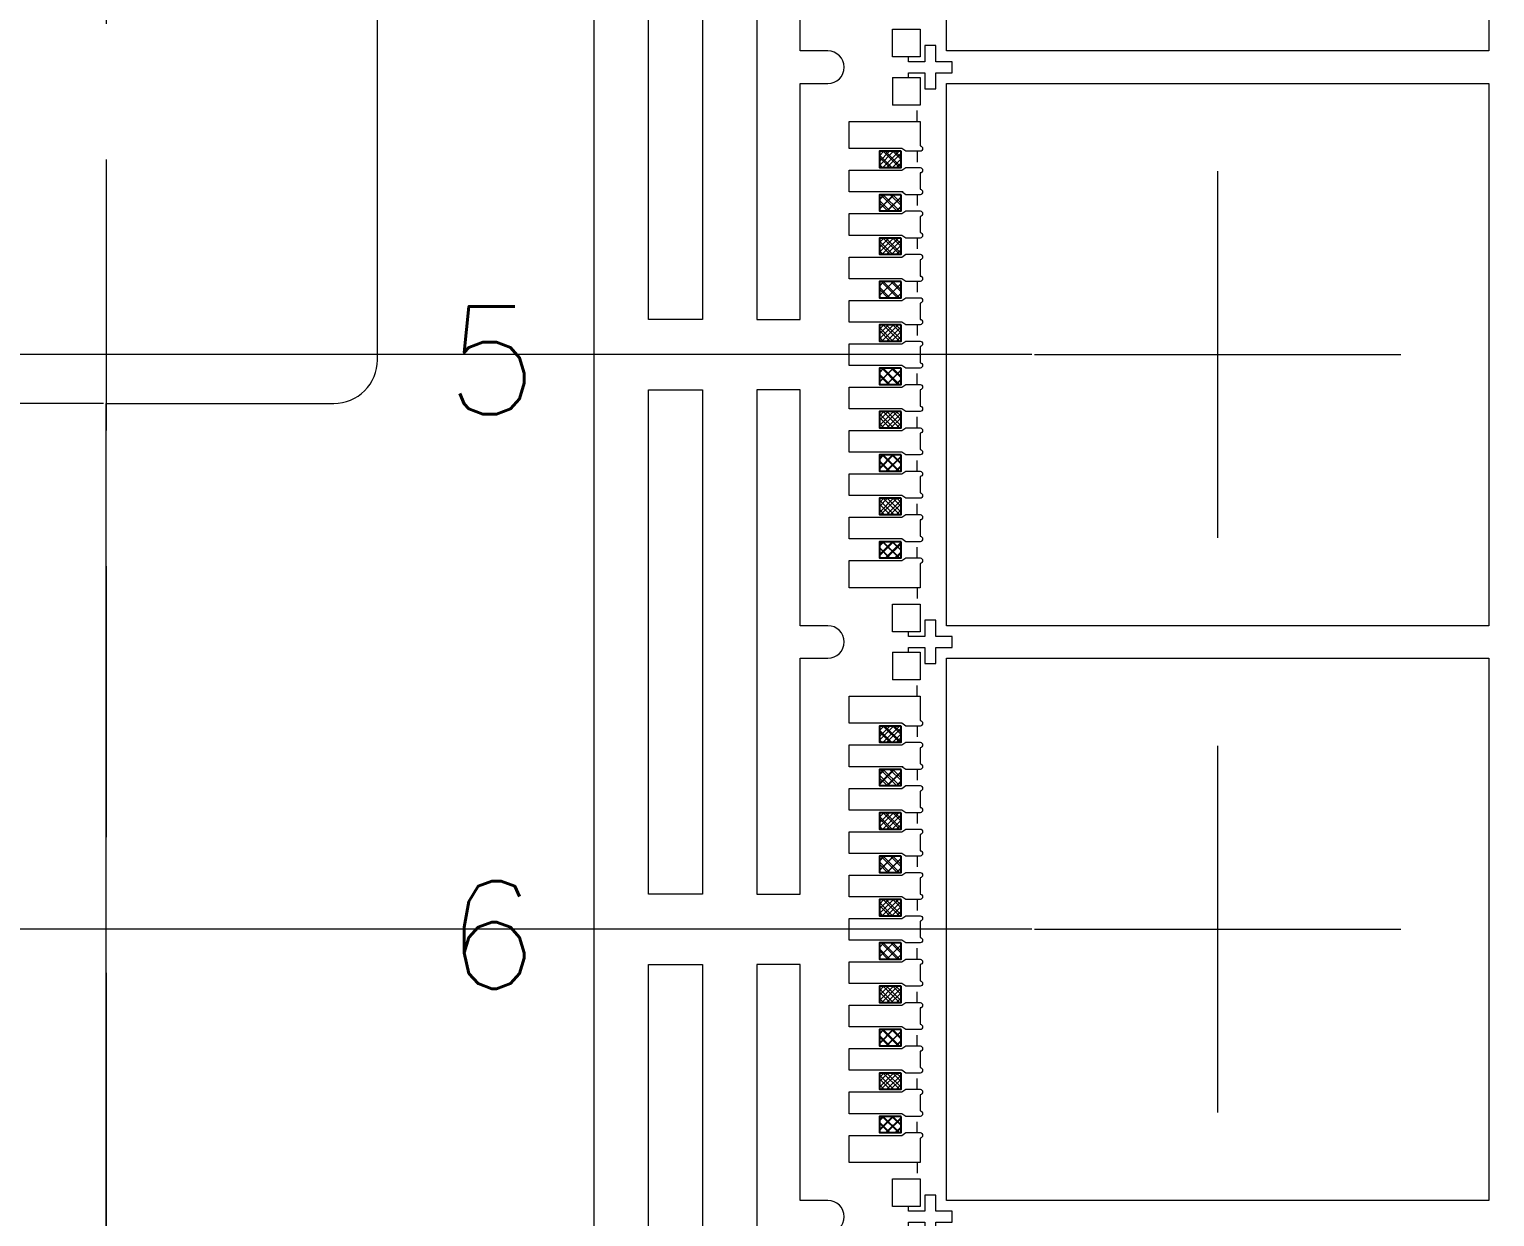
# Model space of a CAD drawing. Extents: x 360 to 479, y -156 to -9.
# Drawn here: x 382.3 to 395.82, y -53.97 to -43.02 of the extents above; entities that cross this region are included whole.
import ezdxf

# ---------------------------------------------------------------- set-up
doc = ezdxf.new("R2010")
doc.units = 0
doc.header["$LTSCALE"] = 5
doc.header["$MEASUREMENT"] = 0
doc.header["$PDMODE"] = 3
for name, pattern in [('CENTER', [2, 1.25, -0.25, 0.25, -0.25]), ('DASHED', [0.75, 0.5, -0.25]), ('HIDDEN', [0.375, 0.25, -0.125])]:
    doc.linetypes.add(name, pattern=pattern)
doc.layers.get('0').update_dxf_attribs({"linetype": 'CONTINUOUS'})
doc.layers.get('Defpoints').update_dxf_attribs({"linetype": 'CONTINUOUS'})
for name, color, linetype in [('1', 7, 'CONTINUOUS'), ('1D', 4, 'CONTINUOUS'), ('center', 1, 'CONTINUOUS'), ('ETCH', 4, 'CONTINUOUS'), ('PKG', 2, 'CONTINUOUS'), ('PLATING', 3, 'CONTINUOUS'), ('标注', 4, 'CONTINUOUS')]:
    doc.layers.add(name, color=color, linetype=linetype)
doc.layers.add('尺寸线层', color=3, linetype='CONTINUOUS', lineweight=18)
doc.layers.add('标注线', color=3, linetype='CONTINUOUS', lineweight=18)
doc.styles.add('SIMPLEX', font='SIMPLEX')
doc.styles.get("Standard").update_dxf_attribs({"font": 'romans.shx', "bigfont": 'bigfont.shx'})
doc.styles.add('宋体', font='SimSun.ttf')
doc.dimstyles.new('副本Standard', dxfattribs={"dimtxt": 0.05, "dimasz": 0.05, "dimexe": 0.07, "dimexo": 0.07, "dimgap": 0.07, "dimtad": 1, "dimzin": 1, "dimdsep": 46, "dimtxsty": 'SIMPLEX', "dimcen": 0.1, "dimclrd": 256, "dimclre": 256, "dimclrt": 256, "dimadec": 0, "dimazin": 0, "dimtfac": 1, "dimtofl": 0, "dimtmove": 0, "dimatfit": 0, "dimfxl": 1, "dimlwd": -1, "dimlwe": -1, "dimarcsym": 0})

# ---------------------------------------------------------------- blocks, each defined once
blk = doc.blocks.new('*D19')
at = {"layer": 'Defpoints', "color": 0, "transparency": 16777216}
for p in [(3204.821, -274.423), (3198.555, -303.961), (3208.874, -303.961)]:
    blk.add_point(p, dxfattribs=at)
at = {"layer": '标注', "lineweight": 0, "transparency": 16777216}
blk.add_line((3208.849, -303.961), (3198.555, -303.961), dxfattribs=at)
at = {"layer": '标注', "lineweight": 0, "transparency": 16777216, "insert": (3196.438, -303.961), "char_height": 1, "attachment_point": 5, "style": '宋体'}
blk.add_mtext('29.538', dxfattribs=at)
blk = doc.blocks.new('*D20')
at = {"layer": 'Defpoints', "color": 0, "transparency": 16777216}
for p in [(3204.821, -274.423), (3198.555, -309.261), (3208.874, -309.261)]:
    blk.add_point(p, dxfattribs=at)
at = {"layer": '标注', "lineweight": 0, "transparency": 16777216}
blk.add_line((3208.849, -309.261), (3198.555, -309.261), dxfattribs=at)
at = {"layer": '标注', "lineweight": 0, "transparency": 16777216, "insert": (3196.444, -309.261), "char_height": 1, "attachment_point": 5, "style": '宋体'}
blk.add_mtext('34.838', dxfattribs=at)
blk = doc.blocks.new('*D21')
at = {"layer": 'Defpoints', "color": 0, "transparency": 16777216}
for p in [(3204.821, -274.423), (3198.555, -314.561), (3208.874, -314.561)]:
    blk.add_point(p, dxfattribs=at)
at = {"layer": '标注', "lineweight": 0, "transparency": 16777216}
blk.add_line((3208.849, -314.561), (3198.555, -314.561), dxfattribs=at)
at = {"layer": '标注', "lineweight": 0, "transparency": 16777216, "insert": (3196.427, -314.561), "char_height": 1, "attachment_point": 5, "style": '宋体'}
blk.add_mtext('40.138', dxfattribs=at)
blk = doc.blocks.new('*D22')
at = {"layer": 'Defpoints', "color": 0, "transparency": 16777216}
for p in [(3204.821, -274.423), (3198.555, -319.861), (3208.874, -319.861)]:
    blk.add_point(p, dxfattribs=at)
at = {"layer": '标注', "lineweight": 0, "transparency": 16777216}
blk.add_line((3208.849, -319.861), (3198.555, -319.861), dxfattribs=at)
at = {"layer": '标注', "lineweight": 0, "transparency": 16777216, "insert": (3196.427, -319.861), "char_height": 1, "attachment_point": 5, "style": '宋体'}
blk.add_mtext('45.438', dxfattribs=at)
blk = doc.blocks.new('*D23')
at = {"layer": 'Defpoints', "color": 0, "transparency": 16777216}
for p in [(3204.821, -274.423), (3198.555, -325.161), (3208.874, -325.161)]:
    blk.add_point(p, dxfattribs=at)
at = {"layer": '标注', "lineweight": 0, "transparency": 16777216}
blk.add_line((3208.849, -325.161), (3198.555, -325.161), dxfattribs=at)
at = {"layer": '标注', "lineweight": 0, "transparency": 16777216, "insert": (3196.444, -325.161), "char_height": 1, "attachment_point": 5, "style": '宋体'}
blk.add_mtext('50.738', dxfattribs=at)
blk = doc.blocks.new('*D24')
at = {"layer": 'Defpoints', "color": 0, "transparency": 16777216}
for p in [(3204.821, -274.423), (3198.555, -330.461), (3208.874, -330.461)]:
    blk.add_point(p, dxfattribs=at)
at = {"layer": '标注', "lineweight": 0, "transparency": 16777216}
blk.add_line((3208.849, -330.461), (3198.555, -330.461), dxfattribs=at)
at = {"layer": '标注', "lineweight": 0, "transparency": 16777216, "insert": (3196.444, -330.461), "char_height": 1, "attachment_point": 5, "style": '宋体'}
blk.add_mtext('56.038', dxfattribs=at)
blk = doc.blocks.new('*D25')
at = {"layer": 'Defpoints', "color": 0, "transparency": 16777216}
for p in [(3204.821, -274.423), (3198.555, -347.911), (3200.314, -347.911)]:
    blk.add_point(p, dxfattribs=at)
at = {"layer": '标注', "lineweight": 0, "transparency": 16777216}
blk.add_line((3200.289, -347.911), (3198.555, -347.911), dxfattribs=at)
at = {"layer": '标注', "lineweight": 0, "transparency": 16777216, "insert": (3192.137, -347.911), "char_height": 1, "attachment_point": 5, "style": '宋体'}
blk.add_mtext('73.488%%P0.300 TAPE', dxfattribs=at)
blk = doc.blocks.new('*D26')
at = {"layer": 'Defpoints', "color": 0, "transparency": 16777216}
for p in [(3204.821, -274.423), (3198.555, -350.911), (3201.314, -350.911)]:
    blk.add_point(p, dxfattribs=at)
at = {"layer": '标注', "lineweight": 0, "transparency": 16777216}
blk.add_line((3201.289, -350.911), (3198.555, -350.911), dxfattribs=at)
at = {"layer": '标注', "lineweight": 0, "transparency": 16777216, "insert": (3196.447, -350.911), "char_height": 1, "attachment_point": 5, "style": '宋体'}
blk.add_mtext('76.488', dxfattribs=at)
blk = doc.blocks.new('*D29')
at = {"layer": 'Defpoints', "color": 0, "transparency": 16777216}
for p in [(3204.821, -274.423), (3200.314, -304.411), (3195.805, -305.997)]:
    blk.add_point(p, dxfattribs=at)
at = {"layer": '标注', "lineweight": 0, "transparency": 16777216}
for p, q in [((3198.314, -304.411), (3197.805, -305.997)), ((3200.289, -304.411), (3198.314, -304.411)), ((3197.805, -305.997), (3195.805, -305.997))]:
    blk.add_line(p, q, dxfattribs=at)
at = {"layer": '标注', "lineweight": 0, "transparency": 16777216, "insert": (3193.687, -305.997), "char_height": 1, "attachment_point": 5, "style": '宋体'}
blk.add_mtext('29.988', dxfattribs=at)
blk = doc.blocks.new('*D30')
at = {"layer": 'Defpoints', "color": 0, "transparency": 16777216}
for p in [(3204.821, -274.423), (3195.792, -318.299), (3200.314, -319.411)]:
    blk.add_point(p, dxfattribs=at)
at = {"layer": '标注', "lineweight": 0, "transparency": 16777216}
for p, q in [((3197.792, -318.299), (3195.792, -318.299)), ((3198.314, -319.411), (3197.792, -318.299)), ((3200.289, -319.411), (3198.314, -319.411))]:
    blk.add_line(p, q, dxfattribs=at)
at = {"layer": '标注', "lineweight": 0, "transparency": 16777216, "insert": (3193.689, -318.299), "char_height": 1, "attachment_point": 5, "style": '宋体'}
blk.add_mtext('44.988', dxfattribs=at)
blk = doc.blocks.new('*D31')
at = {"layer": 'Defpoints', "color": 0, "transparency": 16777216}
for p in [(3204.821, -274.423), (3198.492, -339.411), (3200.314, -339.411)]:
    blk.add_point(p, dxfattribs=at)
at = {"layer": '标注', "lineweight": 0, "transparency": 16777216}
blk.add_line((3200.289, -339.411), (3198.492, -339.411), dxfattribs=at)
at = {"layer": '标注', "lineweight": 0, "transparency": 16777216, "insert": (3196.373, -339.411), "char_height": 1, "attachment_point": 5, "style": '宋体'}
blk.add_mtext('64.988', dxfattribs=at)
blk = doc.blocks.new('*D35')
at = {"layer": 'Defpoints', "color": 0, "transparency": 16777216}
for p in [(3239.564, -274.423), (3204.814, -346.911), (3206.996, -355.134)]:
    blk.add_point(p, dxfattribs=at)
at = {"layer": '标注', "lineweight": 0, "transparency": 16777216}
for p, q in [((3204.814, -346.936), (3204.814, -351.134)), ((3204.814, -351.134), (3206.996, -353.134)), ((3206.996, -353.134), (3206.996, -355.134))]:
    blk.add_line(p, q, dxfattribs=at)
at = {"layer": '标注', "lineweight": 0, "transparency": 16777216, "insert": (3206.996, -357.251), "char_height": 1, "attachment_point": 5, "rotation": 90, "style": '宋体'}
blk.add_mtext('34.750', dxfattribs=at)
blk = doc.blocks.new('*D36')
at = {"layer": 'Defpoints', "color": 0, "transparency": 16777216}
for p in [(3204.821, -274.423), (3198.555, -349.399), (3232.802, -349.399)]:
    blk.add_point(p, dxfattribs=at)
at = {"layer": '标注', "lineweight": 0, "transparency": 16777216}
blk.add_line((3232.777, -349.399), (3198.555, -349.399), dxfattribs=at)
at = {"layer": '标注', "lineweight": 0, "transparency": 16777216, "insert": (3196.441, -349.399), "char_height": 1, "attachment_point": 5, "style": '宋体'}
blk.add_mtext('74.976', dxfattribs=at)
blk = doc.blocks.new('*D37')
at = {"layer": 'Defpoints', "color": 0, "transparency": 16777216}
for p in [(3204.821, -274.423), (3198.555, -335.761), (3208.874, -335.761)]:
    blk.add_point(p, dxfattribs=at)
at = {"layer": '标注', "lineweight": 0, "transparency": 16777216}
blk.add_line((3208.849, -335.761), (3198.555, -335.761), dxfattribs=at)
at = {"layer": '标注', "lineweight": 0, "transparency": 16777216, "insert": (3196.436, -335.761), "char_height": 1, "attachment_point": 5, "style": '宋体'}
blk.add_mtext('61.338', dxfattribs=at)
blk = doc.blocks.new('*U41')
at = {"layer": '标注线'}
h = blk.add_hatch(dxfattribs=at)
h.set_pattern_fill('ANSI37', color=256, scale=0.5)
h.set_pattern_definition([(45, (-3340.25684, 269.03637), (-0.0441941738, 0.0441941738), []), (135, (-3340.25684, 269.03637), (-0.0441941738, -0.0441941738), [])])
h.paths.add_polyline_path([(0.075, 0.1), (-0.075, 0.1), (-0.075, -0.1), (0.075, -0.1)])
at = {"layer": 'PLATING'}
blk.add_lwpolyline([(0.075, 0.1), (0.075, -0.1), (-0.075, -0.1), (-0.075, 0.1)], close=True, dxfattribs=at)
blk = doc.blocks.new('*U42')
at = {"layer": 'ETCH', "color": 0, "linetype": 'ByBlock', "lineweight": -2}
for p in [(0, 0), (0.4, 0), (0.8, 0), (1.2, 0), (1.6, 0), (2, 0), (2.4, 0), (2.8, 0), (3.2, 0), (3.6, 0)]:
    blk.add_blockref('*U41', p, dxfattribs=at)

msp = doc.modelspace()

# ---------------------------------------------------------------- hatches: boundary and pattern name
at = {"layer": '标注线', "lineweight": 0}
h = msp.add_hatch(dxfattribs=at)
h.set_pattern_fill('ANSI37', color=256, scale=0.5, angle=90)
h.set_pattern_definition([(45, (659.279486, -3384.47924), (0.0441941738, -0.0441941738), []), (315, (659.279486, -3384.47924), (-0.0441941738, -0.0441941738), [])])
h.paths.add_polyline_path([(390.1431, -44.1474), (390.1431, -44.2974), (390.3431, -44.2974), (390.3431, -44.1474)])
h = msp.add_hatch(dxfattribs=at)
h.set_pattern_fill('ANSI37', color=256, scale=0.5, angle=90)
h.set_pattern_definition([(45, (659.279486, -3384.87924), (0.0441941738, -0.0441941738), []), (315, (659.279486, -3384.87924), (-0.0441941738, -0.0441941738), [])])
h.paths.add_polyline_path([(390.1431, -44.5474), (390.1431, -44.6974), (390.3431, -44.6974), (390.3431, -44.5474)])
h = msp.add_hatch(dxfattribs=at)
h.set_pattern_fill('ANSI37', color=256, scale=0.5, angle=90)
h.set_pattern_definition([(45, (659.279486, -3385.27924), (0.0441941738, -0.0441941738), []), (315, (659.279486, -3385.27924), (-0.0441941738, -0.0441941738), [])])
h.paths.add_polyline_path([(390.1431, -44.9474), (390.1431, -45.0974), (390.3431, -45.0974), (390.3431, -44.9474)])
h = msp.add_hatch(dxfattribs=at)
h.set_pattern_fill('ANSI37', color=256, scale=0.5, angle=90)
h.set_pattern_definition([(45, (659.279486, -3385.67924), (0.0441941738, -0.0441941738), []), (315, (659.279486, -3385.67924), (-0.0441941738, -0.0441941738), [])])
h.paths.add_polyline_path([(390.1431, -45.3474), (390.1431, -45.4974), (390.3431, -45.4974), (390.3431, -45.3474)])
h = msp.add_hatch(dxfattribs=at)
h.set_pattern_fill('ANSI37', color=256, scale=0.5, angle=90)
h.set_pattern_definition([(45, (659.279486, -3386.07924), (0.0441941738, -0.0441941738), []), (315, (659.279486, -3386.07924), (-0.0441941738, -0.0441941738), [])])
h.paths.add_polyline_path([(390.1431, -45.7474), (390.1431, -45.8974), (390.3431, -45.8974), (390.3431, -45.7474)])
h = msp.add_hatch(dxfattribs=at)
h.set_pattern_fill('ANSI37', color=256, scale=0.5, angle=90)
h.set_pattern_definition([(45, (659.279486, -3386.47924), (0.0441941738, -0.0441941738), []), (315, (659.279486, -3386.47924), (-0.0441941738, -0.0441941738), [])])
h.paths.add_polyline_path([(390.1431, -46.1474), (390.1431, -46.2974), (390.3431, -46.2974), (390.3431, -46.1474)])
h = msp.add_hatch(dxfattribs=at)
h.set_pattern_fill('ANSI37', color=256, scale=0.5, angle=90)
h.set_pattern_definition([(45, (659.279486, -3386.87924), (0.0441941738, -0.0441941738), []), (315, (659.279486, -3386.87924), (-0.0441941738, -0.0441941738), [])])
h.paths.add_polyline_path([(390.1431, -46.5474), (390.1431, -46.6974), (390.3431, -46.6974), (390.3431, -46.5474)])
h = msp.add_hatch(dxfattribs=at)
h.set_pattern_fill('ANSI37', color=256, scale=0.5, angle=90)
h.set_pattern_definition([(45, (659.279486, -3387.27924), (0.0441941738, -0.0441941738), []), (315, (659.279486, -3387.27924), (-0.0441941738, -0.0441941738), [])])
h.paths.add_polyline_path([(390.1431, -46.9474), (390.1431, -47.0974), (390.3431, -47.0974), (390.3431, -46.9474)])
h = msp.add_hatch(dxfattribs=at)
h.set_pattern_fill('ANSI37', color=256, scale=0.5, angle=90)
h.set_pattern_definition([(45, (659.279486, -3387.67924), (0.0441941738, -0.0441941738), []), (315, (659.279486, -3387.67924), (-0.0441941738, -0.0441941738), [])])
h.paths.add_polyline_path([(390.1431, -47.3474), (390.1431, -47.4974), (390.3431, -47.4974), (390.3431, -47.3474)])
h = msp.add_hatch(dxfattribs=at)
h.set_pattern_fill('ANSI37', color=256, scale=0.5, angle=90)
h.set_pattern_definition([(45, (659.279486, -3388.07924), (0.0441941738, -0.0441941738), []), (315, (659.279486, -3388.07924), (-0.0441941738, -0.0441941738), [])])
h.paths.add_polyline_path([(390.1431, -47.7474), (390.1431, -47.8974), (390.3431, -47.8974), (390.3431, -47.7474)])
h = msp.add_hatch(dxfattribs=at)
h.set_pattern_fill('ANSI37', color=256, scale=0.5, angle=90)
h.set_pattern_definition([(45, (659.279486, -3389.77924), (0.0441941738, -0.0441941738), []), (315, (659.279486, -3389.77924), (-0.0441941738, -0.0441941738), [])])
h.paths.add_polyline_path([(390.1431, -49.4474), (390.1431, -49.5974), (390.3431, -49.5974), (390.3431, -49.4474)])
h = msp.add_hatch(dxfattribs=at)
h.set_pattern_fill('ANSI37', color=256, scale=0.5, angle=90)
h.set_pattern_definition([(45, (659.279486, -3390.17924), (0.0441941738, -0.0441941738), []), (315, (659.279486, -3390.17924), (-0.0441941738, -0.0441941738), [])])
h.paths.add_polyline_path([(390.1431, -49.8474), (390.1431, -49.9974), (390.3431, -49.9974), (390.3431, -49.8474)])
h = msp.add_hatch(dxfattribs=at)
h.set_pattern_fill('ANSI37', color=256, scale=0.5, angle=90)
h.set_pattern_definition([(45, (659.279486, -3390.57924), (0.0441941738, -0.0441941738), []), (315, (659.279486, -3390.57924), (-0.0441941738, -0.0441941738), [])])
h.paths.add_polyline_path([(390.1431, -50.2474), (390.1431, -50.3974), (390.3431, -50.3974), (390.3431, -50.2474)])
h = msp.add_hatch(dxfattribs=at)
h.set_pattern_fill('ANSI37', color=256, scale=0.5, angle=90)
h.set_pattern_definition([(45, (659.279486, -3390.97924), (0.0441941738, -0.0441941738), []), (315, (659.279486, -3390.97924), (-0.0441941738, -0.0441941738), [])])
h.paths.add_polyline_path([(390.1431, -50.6474), (390.1431, -50.7974), (390.3431, -50.7974), (390.3431, -50.6474)])
h = msp.add_hatch(dxfattribs=at)
h.set_pattern_fill('ANSI37', color=256, scale=0.5, angle=90)
h.set_pattern_definition([(45, (659.279486, -3391.37924), (0.0441941738, -0.0441941738), []), (315, (659.279486, -3391.37924), (-0.0441941738, -0.0441941738), [])])
h.paths.add_polyline_path([(390.1431, -51.0474), (390.1431, -51.1974), (390.3431, -51.1974), (390.3431, -51.0474)])
h = msp.add_hatch(dxfattribs=at)
h.set_pattern_fill('ANSI37', color=256, scale=0.5, angle=90)
h.set_pattern_definition([(45, (659.279486, -3391.77924), (0.0441941738, -0.0441941738), []), (315, (659.279486, -3391.77924), (-0.0441941738, -0.0441941738), [])])
h.paths.add_polyline_path([(390.1431, -51.4474), (390.1431, -51.5974), (390.3431, -51.5974), (390.3431, -51.4474)])
h = msp.add_hatch(dxfattribs=at)
h.set_pattern_fill('ANSI37', color=256, scale=0.5, angle=90)
h.set_pattern_definition([(45, (659.279486, -3392.17924), (0.0441941738, -0.0441941738), []), (315, (659.279486, -3392.17924), (-0.0441941738, -0.0441941738), [])])
h.paths.add_polyline_path([(390.1431, -51.8474), (390.1431, -51.9974), (390.3431, -51.9974), (390.3431, -51.8474)])
h = msp.add_hatch(dxfattribs=at)
h.set_pattern_fill('ANSI37', color=256, scale=0.5, angle=90)
h.set_pattern_definition([(45, (659.279486, -3392.57924), (0.0441941738, -0.0441941738), []), (315, (659.279486, -3392.57924), (-0.0441941738, -0.0441941738), [])])
h.paths.add_polyline_path([(390.1431, -52.2474), (390.1431, -52.3974), (390.3431, -52.3974), (390.3431, -52.2474)])
h = msp.add_hatch(dxfattribs=at)
h.set_pattern_fill('ANSI37', color=256, scale=0.5, angle=90)
h.set_pattern_definition([(45, (659.279486, -3392.97924), (0.0441941738, -0.0441941738), []), (315, (659.279486, -3392.97924), (-0.0441941738, -0.0441941738), [])])
h.paths.add_polyline_path([(390.1431, -52.6474), (390.1431, -52.7974), (390.3431, -52.7974), (390.3431, -52.6474)])
h = msp.add_hatch(dxfattribs=at)
h.set_pattern_fill('ANSI37', color=256, scale=0.5, angle=90)
h.set_pattern_definition([(45, (659.279486, -3393.37924), (0.0441941738, -0.0441941738), []), (315, (659.279486, -3393.37924), (-0.0441941738, -0.0441941738), [])])
h.paths.add_polyline_path([(390.1431, -53.0474), (390.1431, -53.1974), (390.3431, -53.1974), (390.3431, -53.0474)])

# ---------------------------------------------------------------- linework, layer by layer
at = {"lineweight": 0}
for points in [[(388.0131, -41.0474), (388.5131, -41.0474), (388.5131, -45.6974), (388.0131, -45.6974)], [(388.0131, -46.3474), (388.5131, -46.3474), (388.5131, -50.9974), (388.0131, -50.9974)], [(388.0131, -51.6474), (388.5131, -51.6474), (388.5131, -56.2974), (388.0131, -56.2974)]]:
    msp.add_lwpolyline(points, close=True, dxfattribs=at)
for points in [[(389.6681, -43.5224, 1), (389.6681, -43.2224), (389.4131, -43.2224), (389.4131, -41.0474), (389.0131, -41.0474), (389.0131, -45.6974), (389.4131, -45.6974), (389.4131, -43.5224)], [(389.6681, -48.8224, 1), (389.6681, -48.5224), (389.4131, -48.5224), (389.4131, -46.3474), (389.0131, -46.3474), (389.0131, -50.9974), (389.4131, -50.9974), (389.4131, -48.8224)], [(389.6681, -54.1224, 1), (389.6681, -53.8224), (389.4131, -53.8224), (389.4131, -51.6474), (389.0131, -51.6474), (389.0131, -56.2974), (389.4131, -56.2974), (389.4131, -54.1224)]]:
    msp.add_lwpolyline(points, format="xyb", close=True, dxfattribs=at)
at = {"layer": '1', "linetype": 'Continuous', "lineweight": 0}
for p, q in [((390.2631, -43.2774), (390.2631, -43.0224)), ((390.2631, -43.4674), (390.2631, -43.7224)), ((390.2631, -48.5774), (390.2631, -48.3224)), ((390.2631, -48.7674), (390.2631, -49.0224)), ((390.2631, -53.8774), (390.2631, -53.6224))]:
    msp.add_line(p, q, dxfattribs=at)
at = {"layer": '1', "lineweight": 0}
msp.add_lwpolyline([(459.5131, -92.9724), (384.0131, -92.9724), (383.0131, -91.9724), (383.0131, -81.4724), (385.1131, -81.4724, 0.4142136), (385.5131, -81.0724), (385.5131, -61.8724, 0.4142136), (385.1131, -61.4724), (383.0131, -61.4724), (383.0131, -46.4724), (385.1131, -46.4724, 0.4142136), (385.5131, -46.0724), (385.5131, -26.8724, 0.4142136), (385.1131, -26.4724), (383.0131, -26.4724), (383.0131, -15.9724), (384.0131, -14.9724), (459.5131, -14.9724)], format="xyb", dxfattribs=at)
for points in [[(390.2631, -43.0224), (390.5181, -43.0224), (390.5181, -43.2774), (390.2631, -43.2774)], [(390.2631, -43.4674), (390.5181, -43.4674), (390.5181, -43.7224), (390.2631, -43.7224)], [(390.2631, -48.3224), (390.5181, -48.3224), (390.5181, -48.5774), (390.2631, -48.5774)], [(390.2631, -48.7674), (390.5181, -48.7674), (390.5181, -49.0224), (390.2631, -49.0224)], [(390.2631, -53.6224), (390.5181, -53.6224), (390.5181, -53.8774), (390.2631, -53.8774)]]:
    msp.add_lwpolyline(points, dxfattribs=at)
at = {"layer": '1', "linetype": 'Continuous', "lineweight": 0}
for points in [[(389.8631, -43.8724), (390.5181, -43.8724), (390.5181, -44.0975, -0.9266253), (390.5181, -44.1474), (390.3881, -44.1474), (390.3506, -44.1224), (389.8631, -44.1224)], [(389.8631, -44.7224), (390.3506, -44.7224), (390.3881, -44.6974), (390.5181, -44.6974, -0.9266253), (390.5181, -44.7473), (390.5181, -44.8975, -0.9266253), (390.5181, -44.9474), (390.3881, -44.9474), (390.3506, -44.9224), (389.8631, -44.9224)], [(389.8631, -45.1224), (390.3506, -45.1224), (390.3881, -45.0974), (390.5181, -45.0974, -0.9266253), (390.5181, -45.1473), (390.5181, -45.2975, -0.9266253), (390.5181, -45.3474), (390.3881, -45.3474), (390.3506, -45.3224), (389.8631, -45.3224)], [(389.8631, -45.5224), (390.3506, -45.5224), (390.3881, -45.4974), (390.5181, -45.4974, -0.9266253), (390.5181, -45.5473), (390.5181, -45.6975, -0.9266253), (390.5181, -45.7474), (390.3881, -45.7474), (390.3506, -45.7224), (389.8631, -45.7224)], [(389.8631, -45.9224), (390.3506, -45.9224), (390.3881, -45.8974), (390.5181, -45.8974, -0.9266253), (390.5181, -45.9473), (390.5181, -46.0975, -0.9266253), (390.5181, -46.1474), (390.3881, -46.1474), (390.3506, -46.1224), (389.8631, -46.1224)], [(389.8631, -46.7224), (390.3506, -46.7224), (390.3881, -46.6974), (390.5181, -46.6974, -0.9266253), (390.5181, -46.7473), (390.5181, -46.8975, -0.9266253), (390.5181, -46.9474), (390.3881, -46.9474), (390.3506, -46.9224), (389.8631, -46.9224)], [(389.8631, -47.1224), (390.3506, -47.1224), (390.3881, -47.0974), (390.5181, -47.0974, -0.9266253), (390.5181, -47.1473), (390.5181, -47.2975, -0.9266253), (390.5181, -47.3474), (390.3881, -47.3474), (390.3506, -47.3224), (389.8631, -47.3224), (389.8631, -47.1474)], [(390.3881, -47.4974), (390.5181, -47.4974, -0.9266253), (390.5181, -47.5473), (390.5181, -47.6975, -0.9266253), (390.5181, -47.7474), (390.3881, -47.7474), (390.3506, -47.7224), (389.8631, -47.7224), (389.8631, -47.5224), (390.3506, -47.5224)], [(389.8631, -48.1724), (389.8631, -47.9224), (390.3506, -47.9224), (390.3881, -47.8974), (390.5181, -47.8974, -0.9266253), (390.5181, -47.9473), (390.5181, -48.1724)], [(389.8631, -49.1724), (390.5181, -49.1724), (390.5181, -49.3975, -0.9266253), (390.5181, -49.4474), (390.3881, -49.4474), (390.3506, -49.4224), (389.8631, -49.4224)], [(389.8631, -50.0224), (390.3506, -50.0224), (390.3881, -49.9974), (390.5181, -49.9974, -0.9266253), (390.5181, -50.0473), (390.5181, -50.1975, -0.9266253), (390.5181, -50.2474), (390.3881, -50.2474), (390.3506, -50.2224), (389.8631, -50.2224)], [(389.8631, -50.4224), (390.3506, -50.4224), (390.3881, -50.3974), (390.5181, -50.3974, -0.9266253), (390.5181, -50.4473), (390.5181, -50.5975, -0.9266253), (390.5181, -50.6474), (390.3881, -50.6474), (390.3506, -50.6224), (389.8631, -50.6224)], [(389.8631, -50.8224), (390.3506, -50.8224), (390.3881, -50.7974), (390.5181, -50.7974, -0.9266253), (390.5181, -50.8473), (390.5181, -50.9975, -0.9266253), (390.5181, -51.0474), (390.3881, -51.0474), (390.3506, -51.0224), (389.8631, -51.0224)], [(389.8631, -51.2224), (390.3506, -51.2224), (390.3881, -51.1974), (390.5181, -51.1974, -0.9266253), (390.5181, -51.2473), (390.5181, -51.3975, -0.9266253), (390.5181, -51.4474), (390.3881, -51.4474), (390.3506, -51.4224), (389.8631, -51.4224)], [(389.8631, -52.0224), (390.3506, -52.0224), (390.3881, -51.9974), (390.5181, -51.9974, -0.9266253), (390.5181, -52.0473), (390.5181, -52.1975, -0.9266253), (390.5181, -52.2474), (390.3881, -52.2474), (390.3506, -52.2224), (389.8631, -52.2224)], [(389.8631, -52.4224), (390.3506, -52.4224), (390.3881, -52.3974), (390.5181, -52.3974, -0.9266253), (390.5181, -52.4473), (390.5181, -52.5975, -0.9266253), (390.5181, -52.6474), (390.3881, -52.6474), (390.3506, -52.6224), (389.8631, -52.6224), (389.8631, -52.4474)], [(390.3881, -52.7974), (390.5181, -52.7974, -0.9266253), (390.5181, -52.8473), (390.5181, -52.9975, -0.9266253), (390.5181, -53.0474), (390.3881, -53.0474), (390.3506, -53.0224), (389.8631, -53.0224), (389.8631, -52.8224), (390.3506, -52.8224)], [(389.8631, -53.4724), (389.8631, -53.2224), (390.3506, -53.2224), (390.3881, -53.1974), (390.5181, -53.1974, -0.9266253), (390.5181, -53.2473), (390.5181, -53.4724)]]:
    msp.add_lwpolyline(points, format="xyb", close=True, dxfattribs=at)
for points in [[(390.3631, -44.5224), (389.8631, -44.5224), (389.8631, -44.3224), (390.3506, -44.3224), (390.3881, -44.2974), (390.5181, -44.2974, -0.9266253), (390.5181, -44.3473), (390.5181, -44.4975, -0.9266253), (390.5181, -44.5474), (390.3881, -44.5474), (390.3506, -44.5224)], [(389.8631, -46.5224), (389.8631, -46.3224), (390.3506, -46.3224), (390.3881, -46.2974), (390.5181, -46.2974, -0.9266253), (390.5181, -46.3473), (390.5181, -46.4975, -0.9266253), (390.5181, -46.5474), (390.3881, -46.5474), (390.3506, -46.5224), (389.8631, -46.5224), (389.8631, -46.4974)], [(390.3631, -49.8224), (389.8631, -49.8224), (389.8631, -49.6224), (390.3506, -49.6224), (390.3881, -49.5974), (390.5181, -49.5974, -0.9266253), (390.5181, -49.6473), (390.5181, -49.7975, -0.9266253), (390.5181, -49.8474), (390.3881, -49.8474), (390.3506, -49.8224)], [(389.8631, -51.8224), (389.8631, -51.6224), (390.3506, -51.6224), (390.3881, -51.5974), (390.5181, -51.5974, -0.9266253), (390.5181, -51.6473), (390.5181, -51.7975, -0.9266253), (390.5181, -51.8474), (390.3881, -51.8474), (390.3506, -51.8224), (389.8631, -51.8224), (389.8631, -51.7974)]]:
    msp.add_lwpolyline(points, format="xyb", dxfattribs=at)
at = {"layer": '1D', "linetype": 'HIDDEN', "lineweight": 0, "ltscale": 0.05}
for p, q in [((390.4931, -44.1474), (390.4931, -44.2974)), ((390.4931, -44.5474), (390.4931, -44.6974)), ((390.4931, -44.9474), (390.4931, -45.0974)), ((390.4931, -45.3474), (390.4931, -45.4974)), ((390.4931, -45.7474), (390.4931, -45.8974)), ((390.4931, -46.2974), (390.4931, -46.1474)), ((390.4931, -46.6974), (390.4931, -46.5474)), ((390.4931, -47.0974), (390.4931, -46.9474)), ((390.4931, -47.4974), (390.4931, -47.3474)), ((390.4931, -47.8974), (390.4931, -47.7474)), ((390.4931, -49.4474), (390.4931, -49.5974)), ((390.4931, -49.8474), (390.4931, -49.9974)), ((390.4931, -50.2474), (390.4931, -50.3974)), ((390.4931, -50.6474), (390.4931, -50.7974)), ((390.4931, -51.0474), (390.4931, -51.1974)), ((390.4931, -51.5974), (390.4931, -51.4474)), ((390.4931, -51.9974), (390.4931, -51.8474)), ((390.4931, -52.3974), (390.4931, -52.2474)), ((390.4931, -52.7974), (390.4931, -52.6474)), ((390.4931, -53.1974), (390.4931, -53.0474))]:
    msp.add_line(p, q, dxfattribs=at)
at = {"layer": '1D', "linetype": 'DASHED', "lineweight": 0}
msp.add_lwpolyline([(459.5131, -17.9724), (383.0131, -17.9724), (383.0131, -89.9724), (459.5131, -89.9724)], dxfattribs=at)
at = {"layer": '1D', "color": 1, "lineweight": 0}
msp.add_lwpolyline([(459.5131, -88.9724), (387.5131, -88.9724), (387.5131, -18.9724), (459.5131, -18.9724)], dxfattribs=at)
at = {"layer": '1D', "linetype": 'HIDDEN', "lineweight": 5, "ltscale": 0.15}
for points in [[(390.4131, -43.4674), (390.4131, -43.4224), (390.5631, -43.4224), (390.5631, -43.5724), (390.6631, -43.5724), (390.6631, -43.4224), (390.8131, -43.4224), (390.8131, -43.3224), (390.6631, -43.3224), (390.6631, -43.1724), (390.5631, -43.1724), (390.5631, -43.3224), (390.4131, -43.3224), (390.4131, -43.2774)], [(390.4131, -48.7674), (390.4131, -48.7224), (390.5631, -48.7224), (390.5631, -48.8724), (390.6631, -48.8724), (390.6631, -48.7224), (390.8131, -48.7224), (390.8131, -48.6224), (390.6631, -48.6224), (390.6631, -48.4724), (390.5631, -48.4724), (390.5631, -48.6224), (390.4131, -48.6224), (390.4131, -48.5774)], [(390.4131, -54.0674), (390.4131, -54.0224), (390.5631, -54.0224), (390.5631, -54.1724), (390.6631, -54.1724), (390.6631, -54.0224), (390.8131, -54.0224), (390.8131, -53.9224), (390.6631, -53.9224), (390.6631, -53.7724), (390.5631, -53.7724), (390.5631, -53.9224), (390.4131, -53.9224), (390.4131, -53.8774)]]:
    msp.add_lwpolyline(points, dxfattribs=at)
at = {"layer": '1D', "linetype": 'HIDDEN', "lineweight": 0, "ltscale": 0.08}
for points in [[(390.4931, -43.8724), (390.4931, -43.7224)], [(390.4931, -48.1724), (390.4931, -48.3224)], [(390.4931, -49.1724), (390.4931, -49.0224)], [(390.4931, -53.4724), (390.4931, -53.6224)]]:
    msp.add_lwpolyline(points, dxfattribs=at)
at = {"layer": 'center', "linetype": 'CENTER', "lineweight": 0}
for p, q in [((393.2631, -44.3317), (393.2631, -47.7131)), ((391.5724, -46.0224), (394.9539, -46.0224)), ((393.2631, -49.6317), (393.2631, -53.0131)), ((391.5724, -51.3224), (394.9539, -51.3224))]:
    msp.add_line(p, q, dxfattribs=at)
at = {"layer": 'PKG', "linetype": 'Continuous', "lineweight": 0}
for points in [[(390.7631, -43.2224), (390.7631, -38.2224), (395.7631, -38.2224), (395.7631, -43.2224)], [(390.7631, -48.5224), (390.7631, -43.5224), (395.7631, -43.5224), (395.7631, -48.5224)], [(390.7631, -53.8224), (390.7631, -48.8224), (395.7631, -48.8224), (395.7631, -53.8224)]]:
    msp.add_lwpolyline(points, close=True, dxfattribs=at)
at = {"layer": 'PLATING', "lineweight": 0}
for points in [[(390.3431, -44.1474), (390.1431, -44.1474), (390.1431, -44.2974), (390.3431, -44.2974)], [(390.3431, -44.5474), (390.1431, -44.5474), (390.1431, -44.6974), (390.3431, -44.6974)], [(390.3431, -44.9474), (390.1431, -44.9474), (390.1431, -45.0974), (390.3431, -45.0974)], [(390.3431, -45.3474), (390.1431, -45.3474), (390.1431, -45.4974), (390.3431, -45.4974)], [(390.3431, -45.7474), (390.1431, -45.7474), (390.1431, -45.8974), (390.3431, -45.8974)], [(390.3431, -46.1474), (390.1431, -46.1474), (390.1431, -46.2974), (390.3431, -46.2974)], [(390.3431, -46.5474), (390.1431, -46.5474), (390.1431, -46.6974), (390.3431, -46.6974)], [(390.3431, -46.9474), (390.1431, -46.9474), (390.1431, -47.0974), (390.3431, -47.0974)], [(390.3431, -47.3474), (390.1431, -47.3474), (390.1431, -47.4974), (390.3431, -47.4974)], [(390.3431, -47.7474), (390.1431, -47.7474), (390.1431, -47.8974), (390.3431, -47.8974)], [(390.3431, -49.4474), (390.1431, -49.4474), (390.1431, -49.5974), (390.3431, -49.5974)], [(390.3431, -49.8474), (390.1431, -49.8474), (390.1431, -49.9974), (390.3431, -49.9974)], [(390.3431, -50.2474), (390.1431, -50.2474), (390.1431, -50.3974), (390.3431, -50.3974)], [(390.3431, -50.6474), (390.1431, -50.6474), (390.1431, -50.7974), (390.3431, -50.7974)], [(390.3431, -51.0474), (390.1431, -51.0474), (390.1431, -51.1974), (390.3431, -51.1974)], [(390.3431, -51.4474), (390.1431, -51.4474), (390.1431, -51.5974), (390.3431, -51.5974)], [(390.3431, -51.8474), (390.1431, -51.8474), (390.1431, -51.9974), (390.3431, -51.9974)], [(390.3431, -52.2474), (390.1431, -52.2474), (390.1431, -52.3974), (390.3431, -52.3974)], [(390.3431, -52.6474), (390.1431, -52.6474), (390.1431, -52.7974), (390.3431, -52.7974)], [(390.3431, -53.0474), (390.1431, -53.0474), (390.1431, -53.1974), (390.3431, -53.1974)]]:
    msp.add_lwpolyline(points, close=True, dxfattribs=at)

# ---------------------------------------------------------------- block references
at = {"layer": 'ETCH', "lineweight": 0, "xscale": -1, "rotation": 269.9999999997916}
for p in [(390.2431, -47.8224), (390.2431, -53.1224)]:
    msp.add_blockref('*U42', p, dxfattribs=at)

# ---------------------------------------------------------------- texts
at = {"layer": '尺寸线层', "lineweight": 0, "char_height": 0.992064, "attachment_point": 5}
for s, insert in [('{\\Fsimplex|c0;5}', (386.5699, -46.0743, -0.124)), ('{\\Fsimplex|c0;6}', (386.5699, -51.3743, -0.124))]:
    msp.add_mtext(s, dxfattribs=dict(at, insert=insert))

# ---------------------------------------------------------------- dimensions: what is measured, and where the dimension line sits
at = {"layer": '标注', "lineweight": 0}
dim = msp.add_ordinate_dim(feature_location=(383.0131, -89.9724), offset=(-1.7589, 0), dtype=0, origin=(387.5201, -16.4844), text='<>%%P0.300 TAPE', dimstyle='副本Standard', override={"dimtxt": 1, "dimasz": 1, "dimexo": 0.025, "dimgap": 0.05, "dimtad": 0, "dimdec": 3, "dimtxsty": '宋体', "dimlwe": 0}, dxfattribs=at)
dim.commit()
dim.dimension.update_dxf_attribs({"geometry": '*D25', "text_midpoint": (374.8355, -89.9724), "insert": (-2817.3012, 257.9389)})
for feature_location, offset, dtype, origin, override, picture, middle in [((383.0131, -46.4724), (-4.5098, -1.5858), 0, (387.5201, -16.4844), {"dimtxt": 1, "dimasz": 1, "dimexo": 0.025, "dimgap": 0.05, "dimtad": 0, "dimdec": 3, "dimtxsty": '宋体', "dimlwe": 0}, '*D29', (376.3863, -48.0582)), ((383.0131, -61.4724), (-4.5221, 1.1126), 0, (387.5201, -16.4844), {"dimtxt": 1, "dimasz": 1, "dimexo": 0.025, "dimgap": 0.025, "dimtad": 0, "dimdec": 3, "dimtxsty": '宋体', "dimlwe": 0}, '*D30', (376.3878, -60.3598)), ((383.0131, -81.4724), (-1.8219, 0), 0, (387.5201, -16.4844), {"dimtxt": 1, "dimasz": 1, "dimexo": 0.025, "dimgap": 0.05, "dimtad": 0, "dimdec": 3, "dimtxsty": '宋体', "dimlwe": 0}, '*D31', (379.0714, -81.4724)), ((391.5724, -56.6224), (-10.3181, 0), 0, (387.5201, -16.4844), {"dimtxt": 1, "dimasz": 1, "dimexo": 0.025, "dimgap": 0.05, "dimtad": 0, "dimdec": 3, "dimtxsty": '宋体', "dimlwe": 0}, '*D21', (379.126, -56.6224)), ((391.5724, -61.9224), (-10.3181, 0), 0, (387.5201, -16.4844), {"dimtxt": 1, "dimasz": 1, "dimexo": 0.025, "dimgap": 0.05, "dimtad": 0, "dimdec": 3, "dimtxsty": '宋体', "dimlwe": 0}, '*D22', (379.126, -61.9224)), ((391.5724, -77.8224), (-10.3181, 0), 0, (387.5201, -16.4844), {"dimtxt": 1, "dimasz": 1, "dimexo": 0.025, "dimgap": 0.05, "dimtad": 0, "dimdec": 3, "dimtxsty": '宋体', "dimlwe": 0}, '*D37', (379.1344, -77.8224)), ((391.5724, -46.0224), (-10.3181, 0), 0, (387.5201, -16.4844), {"dimtxt": 1, "dimasz": 1, "dimexo": 0.025, "dimgap": 0.05, "dimtad": 0, "dimdec": 3, "dimtxsty": '宋体', "dimlwe": 0}, '*D19', (379.1372, -46.0224)), ((415.5011, -91.4604), (-34.2469, 0), 0, (387.5201, -16.4844), {"dimtxt": 1, "dimasz": 1, "dimexo": 0.025, "dimgap": 0.05, "dimtad": 0, "dimdec": 3, "dimtxsty": '宋体', "dimlwe": 0}, '*D36', (379.14, -91.4604)), ((391.5724, -51.3224), (-10.3181, 0), 0, (387.5201, -16.4844), {"dimtxt": 1, "dimasz": 1, "dimexo": 0.025, "dimgap": 0.05, "dimtad": 0, "dimdec": 3, "dimtxsty": '宋体', "dimlwe": 0}, '*D20', (379.1428, -51.3224)), ((391.5724, -67.2224), (-10.3181, 0), 0, (387.5201, -16.4844), {"dimtxt": 1, "dimasz": 1, "dimexo": 0.025, "dimgap": 0.05, "dimtad": 0, "dimdec": 3, "dimtxsty": '宋体', "dimlwe": 0}, '*D23', (379.1428, -67.2224)), ((391.5724, -72.5224), (-10.3181, 0), 0, (387.5201, -16.4844), {"dimtxt": 1, "dimasz": 1, "dimexo": 0.025, "dimgap": 0.05, "dimtad": 0, "dimdec": 3, "dimtxsty": '宋体', "dimlwe": 0}, '*D24', (379.1428, -72.5224)), ((384.0131, -92.9724), (-2.7589, 0), 0, (387.5201, -16.4844), {"dimtxt": 1, "dimasz": 1, "dimexo": 0.025, "dimgap": 0.05, "dimtad": 0, "dimdec": 3, "dimtxsty": '宋体', "dimlwe": 0}, '*D26', (379.1456, -92.9724)), ((387.5131, -88.9724), (2.1816, -8.223), 1, (422.2631, -16.4844), {"dimtxt": 1, "dimasz": 1, "dimexo": 0.025, "dimgap": 0.05, "dimtad": 0, "dimdec": 3, "dimtxsty": '宋体', "dimlwe": 0}, '*D35', (389.6947, -99.3124))]:
    dim = msp.add_ordinate_dim(feature_location=feature_location, offset=offset, dtype=dtype, origin=origin, dimstyle='副本Standard', override=override, dxfattribs=at)
    dim.commit()
    dim.dimension.update_dxf_attribs({"geometry": picture, "text_midpoint": middle, "insert": (-2817.3012, 257.9389)})

doc.saveas('drawing.dxf')
